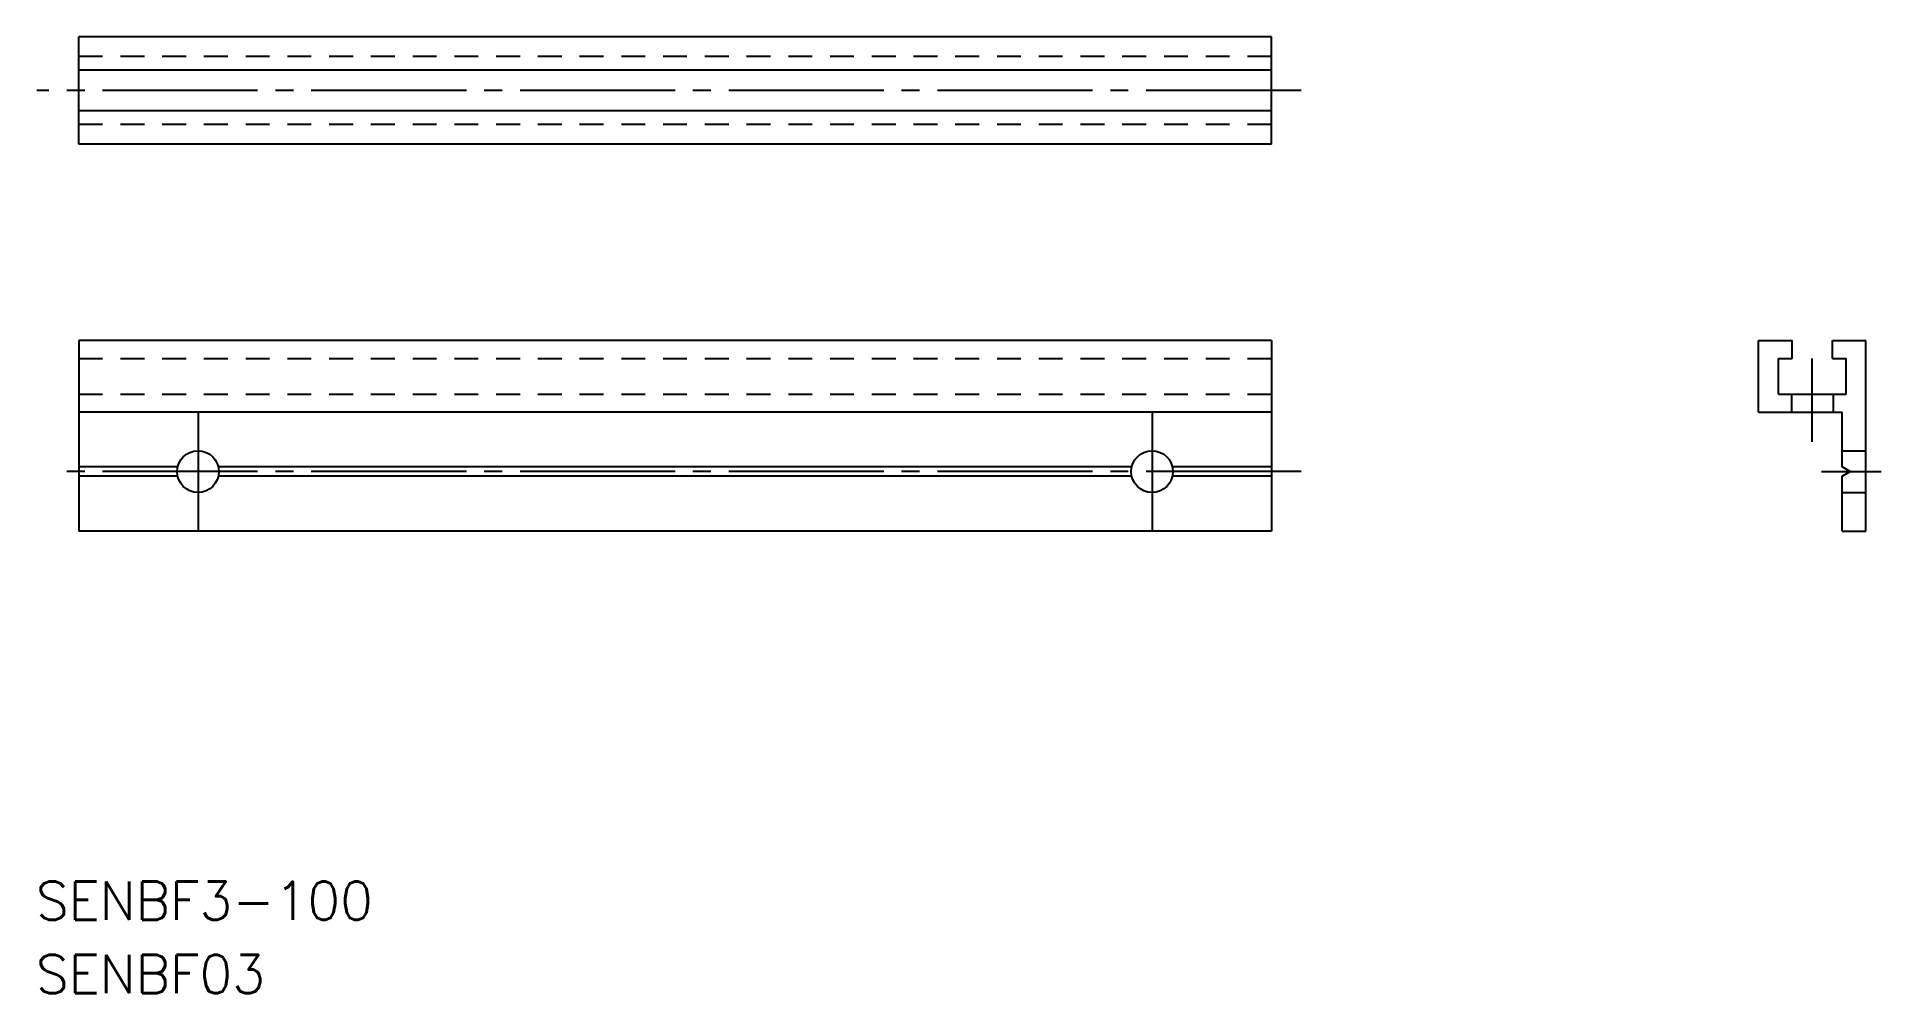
# Model space of a CAD drawing. Extents: x 25 to 180, y 106 to 186.
import ezdxf

# ---------------------------------------------------------------- set-up
doc = ezdxf.new("R2010")
doc.units = 0
doc.linetypes.add('CENTER', pattern=[17.5, 13, -1.5, 1.5, -1.5])
doc.linetypes.add('DASHED', pattern=[3.5, 2, -1.5])
doc.layers.get('0').update_dxf_attribs({"linetype": 'CONTINUOUS'})
doc.layers.add('CENTER', color=1, linetype='CENTER')
doc.styles.get("Standard").update_dxf_attribs({"font": 'txt.shx', "bigfont": '@extfont2.shx'})

msp = doc.modelspace()

# ---------------------------------------------------------------- linework, layer by layer
at = {"color": 7, "linetype": 'CONTINUOUS'}
for p, q in [((28.56, 177.04), (28.56, 186.04)), ((128.56, 186.04), (28.56, 186.04)), ((128.56, 177.04), (128.56, 186.04)), ((128.56, 183.24), (28.56, 183.24)), ((128.56, 181.54), (128.56, 181.54)), ((128.56, 179.84), (28.56, 179.84)), ((128.56, 177.04), (28.56, 177.04)), ((128.56, 160.59), (28.56, 160.59)), ((28.56, 160.59), (28.56, 144.59)), ((128.56, 160.59), (128.56, 144.59)), ((169.42, 154.59), (169.42, 160.59)), ((169.42, 160.59), (172.22, 160.59)), ((172.22, 159.09), (172.22, 160.59)), ((175.62, 159.09), (175.62, 160.59)), ((175.62, 160.59), (178.42, 160.59)), ((178.42, 144.59), (178.42, 160.59)), ((171.07, 159.09), (172.22, 159.09)), ((171.07, 156.09), (171.07, 159.09)), ((175.62, 159.09), (176.77, 159.09)), ((176.77, 156.09), (176.77, 159.09)), ((171.07, 156.09), (176.77, 156.09)), ((128.56, 154.59), (28.56, 154.59)), ((169.42, 154.59), (176.42, 154.59)), ((176.42, 149.98), (176.42, 154.59)), ((36.85, 149.98), (28.56, 149.98)), ((36.85, 149.21), (28.56, 149.21)), ((116.85, 149.98), (40.27, 149.98)), ((116.85, 149.21), (40.27, 149.21)), ((128.56, 149.98), (120.27, 149.98)), ((128.56, 149.21), (120.27, 149.21)), ((177.09, 149.59), (176.42, 149.98)), ((176.42, 149.21), (177.09, 149.59)), ((176.42, 144.59), (176.42, 149.21)), ((128.56, 144.59), (28.56, 144.59)), ((176.42, 144.59), (178.42, 144.59))]:
    msp.add_line(p, q, dxfattribs=at)
at = {"color": 3, "linetype": 'DASHED'}
for p, q in [((128.56, 184.39), (28.56, 184.39)), ((128.56, 178.69), (28.56, 178.69)), ((28.56, 159.09), (128.56, 159.09)), ((28.56, 156.09), (128.56, 156.09)), ((172.17, 156.09), (172.17, 154.59)), ((175.67, 156.09), (175.67, 154.59)), ((176.42, 151.34), (178.42, 151.34)), ((176.42, 147.84), (178.42, 147.84))]:
    msp.add_line(p, q, dxfattribs=at)
at = {"color": 7, "linetype": 'CONTINUOUS'}
for centre in [(38.56, 149.59), (118.56, 149.59)]:
    msp.add_circle(centre, 1.75, dxfattribs=at)
at = {"layer": 'CENTER', "color": 1, "linetype": 'CENTER'}
for p, q in [((131.06, 181.54), (25.05, 181.54)), ((173.92, 152.09), (173.92, 159.09)), ((38.56, 154.59), (38.56, 144.59)), ((118.56, 154.59), (118.56, 144.59)), ((131.06, 149.59), (26.06, 149.59)), ((174.69, 149.59), (179.69, 149.59))]:
    msp.add_line(p, q, dxfattribs=at)

# ---------------------------------------------------------------- texts
for s, p in [('SENBF3-100', (24.97, 112.01)), ('SENBF03', (24.97, 105.86))]:
    msp.add_text(s, height=3.2).set_placement(p)

doc.saveas('drawing.dxf')
